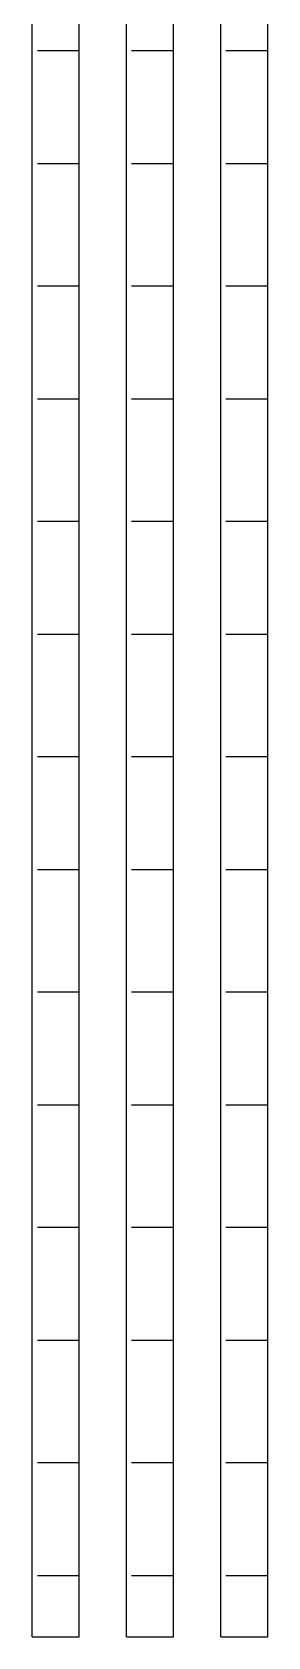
# Model space of a CAD drawing. Header units: millimetres. Extents: x -116965 to 323937, y 291661 to 566926.
# Drawn here: x -11904.1 to -11886.2, y 325881.8 to 326003.6 of the extents above; entities that cross this region are included whole.
import ezdxf

# ---------------------------------------------------------------- set-up
doc = ezdxf.new("R2010")
doc.units = ezdxf.units.MM
doc.linetypes.add('HIDDEN2', pattern=[4.7625, 3.175, -1.5875])
doc.layers.add('ALPHA', color=255, linetype='Continuous')
doc.layers.add('Pointille_Court', color=40, linetype='HIDDEN2', lineweight=25)

msp = doc.modelspace()

# ---------------------------------------------------------------- linework, layer by layer
at = {"layer": 'ALPHA'}
for p, q in [((-11904.086925, 325881.804662), (-11904.086925, 326005.018947)), ((-11900.515496, 325881.804662), (-11900.515496, 326005.018947)), ((-11896.944068, 325881.804662), (-11896.944068, 326005.018947)), ((-11893.372639, 325881.804662), (-11893.372639, 326005.018947)), ((-11889.801211, 325881.804662), (-11889.801211, 326005.018947)), ((-11886.229782, 325881.804662), (-11886.229782, 326005.018947)), ((-11904.086925, 325881.804662), (-11900.515496, 325881.804662)), ((-11896.944068, 325881.804662), (-11893.372639, 325881.804662)), ((-11889.801211, 325881.804662), (-11886.229782, 325881.804662))]:
    msp.add_line(p, q, dxfattribs=at)
at = {"layer": 'Pointille_Court'}
for p, q in [((-11900.515496, 326002.161805), (-11904.086925, 326002.161805)), ((-11893.372639, 326002.161805), (-11896.944068, 326002.161805)), ((-11886.229782, 326002.161805), (-11889.801211, 326002.161805)), ((-11900.515496, 325993.590376), (-11904.086925, 325993.590376)), ((-11893.372639, 325993.590376), (-11896.944068, 325993.590376)), ((-11886.229782, 325993.590376), (-11889.801211, 325993.590376)), ((-11900.515496, 325984.304662), (-11904.086925, 325984.304662)), ((-11893.372639, 325984.304662), (-11896.944068, 325984.304662)), ((-11886.229782, 325984.304662), (-11889.801211, 325984.304662)), ((-11900.515496, 325975.733233), (-11904.086925, 325975.733233)), ((-11893.372639, 325975.733233), (-11896.944068, 325975.733233)), ((-11886.229782, 325975.733233), (-11889.801211, 325975.733233)), ((-11900.515496, 325966.447519), (-11904.086925, 325966.447519)), ((-11893.372639, 325966.447519), (-11896.944068, 325966.447519)), ((-11886.229782, 325966.447519), (-11889.801211, 325966.447519)), ((-11900.515496, 325957.87609), (-11904.086925, 325957.87609)), ((-11893.372639, 325957.87609), (-11896.944068, 325957.87609)), ((-11886.229782, 325957.87609), (-11889.801211, 325957.87609)), ((-11900.515496, 325948.590376), (-11904.086925, 325948.590376)), ((-11893.372639, 325948.590376), (-11896.944068, 325948.590376)), ((-11886.229782, 325948.590376), (-11889.801211, 325948.590376)), ((-11900.515496, 325940.018947), (-11904.086925, 325940.018947)), ((-11893.372639, 325940.018947), (-11896.944068, 325940.018947)), ((-11886.229782, 325940.018947), (-11889.801211, 325940.018947)), ((-11900.515496, 325930.733233), (-11904.086925, 325930.733233)), ((-11893.372639, 325930.733233), (-11896.944068, 325930.733233)), ((-11886.229782, 325930.733233), (-11889.801211, 325930.733233)), ((-11900.515496, 325922.161805), (-11904.086925, 325922.161805)), ((-11893.372639, 325922.161805), (-11896.944068, 325922.161805)), ((-11886.229782, 325922.161805), (-11889.801211, 325922.161805)), ((-11900.515496, 325912.87609), (-11904.086925, 325912.87609)), ((-11893.372639, 325912.87609), (-11896.944068, 325912.87609)), ((-11886.229782, 325912.87609), (-11889.801211, 325912.87609)), ((-11900.515496, 325904.304662), (-11904.086925, 325904.304662)), ((-11893.372639, 325904.304662), (-11896.944068, 325904.304662)), ((-11886.229782, 325904.304662), (-11889.801211, 325904.304662)), ((-11900.515496, 325895.018947), (-11904.086925, 325895.018947)), ((-11893.372639, 325895.018947), (-11896.944068, 325895.018947)), ((-11886.229782, 325895.018947), (-11889.801211, 325895.018947)), ((-11900.515496, 325886.447519), (-11904.086925, 325886.447519)), ((-11893.372639, 325886.447519), (-11896.944068, 325886.447519)), ((-11886.229782, 325886.447519), (-11889.801211, 325886.447519))]:
    msp.add_line(p, q, dxfattribs=at)

doc.saveas('drawing.dxf')
